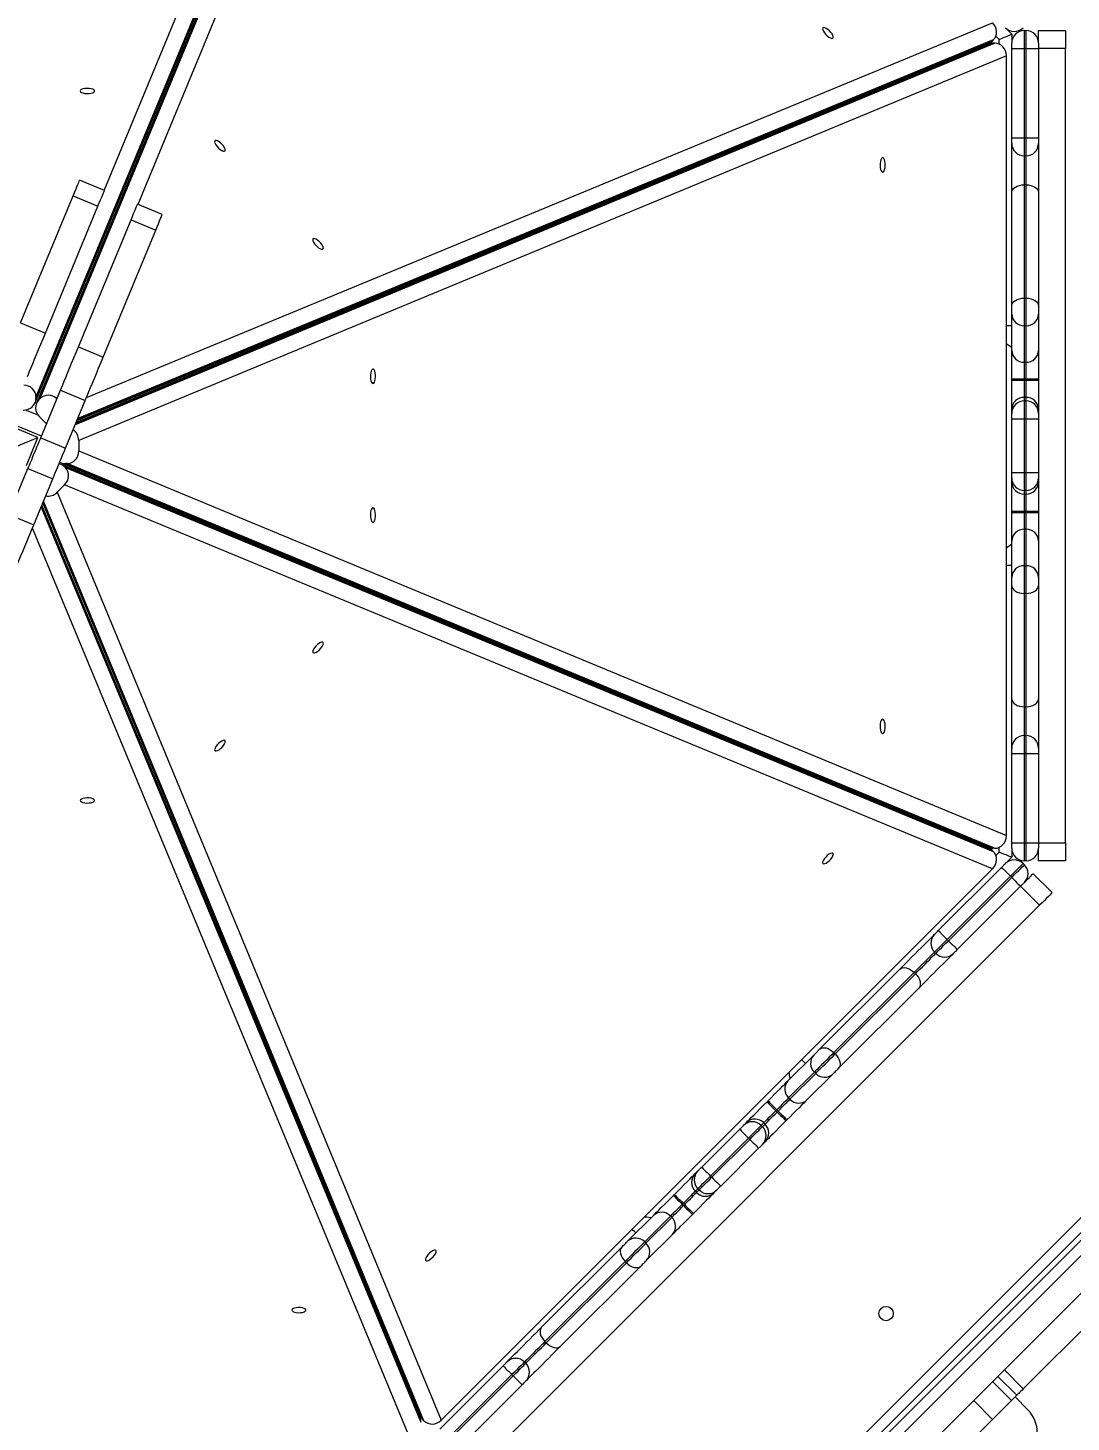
# Model space of a CAD drawing. Header units: millimetres. Extents: x -5427 to 5041, y -4732 to 3732.
# Drawn here: x -382 to 201, y 636 to 1415 of the extents above; entities that cross this region are included whole.
import ezdxf

# ---------------------------------------------------------------- set-up
doc = ezdxf.new("R2010")
doc.units = ezdxf.units.MM
doc.layers.add('DIKOM_ОБЪЕКТ', color=7, linetype='Continuous')
doc.layers.add('DIKOM_РАЗМЕР_ОБЪЕКТА', color=7, linetype='Continuous')
doc.styles.add('style1', font='arial.ttf', dxfattribs={"width": 0.8})
doc.dimstyles.new('1-50', dxfattribs={"dimtxt": 300, "dimasz": 200, "dimexe": 100, "dimexo": 0, "dimgap": 100, "dimtad": 1, "dimtxsty": 'style1', "dimcen": 200, "dimclrd": 7, "dimclre": 7, "dimclrt": 7, "dimadec": 1, "dimazin": 2, "dimtfac": 1, "dimtmove": 0, "dimatfit": 2, "dimfxl": 0, "dimlwd": 25, "dimlwe": 18, "dimarcsym": 0})

# ---------------------------------------------------------------- blocks, each defined once
blk = doc.blocks.new('*D2')
at = {"layer": 'Defpoints', "color": 0, "transparency": 16777216}
for p in [(3071.69, 1268.63), (-2679.76, 366.63), (3071.69, -4057.3)]:
    blk.add_point(p, dxfattribs=at)
at = {"layer": 'DIKOM_РАЗМЕР_ОБЪЕКТА', "color": 7, "lineweight": 18, "transparency": 16777216}
for p, q in [((3071.69, 1268.63), (3071.69, -4157.3)), ((-2679.76, 366.63), (-2679.76, -4157.3))]:
    blk.add_line(p, q, dxfattribs=at)
at = {"layer": 'DIKOM_РАЗМЕР_ОБЪЕКТА', "color": 7, "lineweight": 25, "transparency": 16777216}
blk.add_line((-2479.76, -4057.3), (2871.69, -4057.3), dxfattribs=at)
at = {"layer": 'DIKOM_РАЗМЕР_ОБЪЕКТА', "color": 7, "transparency": 16777216}
for points in [[(-2479.76, -4023.97), (-2479.76, -4090.63), (-2679.76, -4057.3)], [(2871.69, -4023.97), (2871.69, -4090.63), (3071.69, -4057.3)]]:
    blk.add_solid(points, dxfattribs=at)
at = {"layer": 'DIKOM_РАЗМЕР_ОБЪЕКТА', "color": 7, "transparency": 16777216, "insert": (195.97, -3804.13), "char_height": 300, "attachment_point": 5, "style": 'style1'}
blk.add_mtext('5700', dxfattribs=at)

msp = doc.modelspace()

# ---------------------------------------------------------------- linework, layer by layer
at = {"layer": 'DIKOM_ОБЪЕКТ', "color": 7, "linetype": 'Continuous', "lineweight": 15}
for p, q in [((-339.699, 1324.336), (-169.837, 1733.897)), ((-378.227, 1205.704), (-163.227, 1724.099)), ((-162.759, 1727.367), (-377.759, 1208.971)), ((-377.759, 1208.038), (-162.759, 1726.434)), ((-162.947, 1723.984), (-377.48, 1205.395)), ((-161.627, 1725.964), (-376.16, 1207.376)), ((-375.5, 1208.035), (-160.967, 1726.624)), ((-151.345, 1726.238), (-320.838, 1316.523)), ((-349.546, 1208.562), (156.844, 1418.049)), ((160.51, 1408.735), (158.632, 1410.612)), ((163.974, 1415.17), (167.51, 1411.634)), ((167.51, 1411.634), (167.51, 1406.634)), ((174.51, 1413.634), (174.51, 1403.634)), ((174.51, 1413.634), (175.51, 1413.634)), ((175.51, 1403.634), (175.51, 1413.634)), ((182.51, 1413.634), (197.51, 1413.634)), ((182.51, 1406.634), (182.51, 1413.634)), ((197.51, 1413.634), (197.51, 1403.634)), ((-355.756, 1193.569), (157.973, 1406.634)), ((157.04, 1406.634), (-355.562, 1194.036)), ((154.706, 1406.166), (-355.312, 1194.641)), ((-354.879, 1195.686), (154.59, 1406.447)), ((-354.629, 1196.29), (156.571, 1407.767)), ((157.231, 1408.426), (-354.435, 1196.757)), ((157.231, 1408.426), (156.571, 1407.767)), ((157.973, 1406.634), (157.04, 1406.634)), ((160.51, 1406.078), (160.51, 1408.735)), ((167.719, 1408.939), (167.51, 1408.939)), ((167.51, 1403.634), (167.51, 1406.634)), ((167.51, 1403.634), (174.51, 1403.634)), ((167.51, 1353.634), (167.51, 1403.634)), ((167.719, 1408.939), (167.719, 1408.335)), ((175.51, 1403.634), (174.51, 1403.634)), ((174.51, 1403.634), (174.51, 1353.634)), ((175.51, 1403.634), (182.51, 1403.634)), ((175.51, 1353.634), (175.51, 1403.634)), ((182.51, 1406.634), (182.51, 1403.634)), ((197.51, 1403.634), (182.51, 1403.634)), ((182.51, 1403.634), (182.51, 1353.634)), ((197.51, 959.634), (197.51, 1403.634)), ((164.504, 1399.556), (-353.891, 1184.556)), ((164.504, 963.712), (164.504, 1399.556)), ((85.301, 1377.783), (85.453, 1377.445)), ((167.51, 1350.634), (167.51, 1353.634)), ((167.51, 1353.634), (174.51, 1353.634)), ((167.51, 1323.197), (167.51, 1350.634)), ((174.51, 1353.634), (174.51, 1343.634)), ((174.51, 1353.634), (175.51, 1353.634)), ((175.51, 1353.634), (182.51, 1353.634)), ((175.51, 1343.634), (175.51, 1353.634)), ((182.51, 1353.634), (182.51, 1350.634)), ((182.51, 1350.634), (182.51, 1323.197)), ((175.51, 1343.634), (174.51, 1343.634)), ((174.51, 1343.634), (174.51, 1327.494)), ((175.51, 1327.494), (175.51, 1343.634)), ((-339.507, 1324.256), (-353.365, 1329.996)), ((174.51, 1327.494), (174.51, 1264.147)), ((175.51, 1327.494), (174.51, 1327.494)), ((175.51, 1264.147), (175.51, 1327.494)), ((-386.399, 1250.247), (-356.979, 1321.273)), ((-356.979, 1321.273), (-343.121, 1315.533)), ((167.51, 1259.849), (167.51, 1323.197)), ((182.51, 1323.197), (182.51, 1259.849)), ((-372.541, 1244.507), (-343.121, 1315.533)), ((-307.171, 1310.862), (-321.03, 1316.603)), ((-354.063, 1236.853), (-324.643, 1307.879)), ((-340.205, 1231.113), (-310.785, 1302.139)), ((-324.643, 1307.879), (-310.785, 1302.139)), ((174.51, 1264.147), (174.51, 1248.714)), ((174.51, 1264.147), (175.51, 1264.147)), ((175.51, 1248.714), (175.51, 1264.147)), ((167.51, 1255.219), (167.51, 1259.849)), ((167.51, 1234.821), (167.51, 1255.219)), ((182.51, 1259.849), (182.51, 1255.219)), ((182.51, 1255.219), (182.51, 1234.821)), ((-386.399, 1250.247), (-372.541, 1244.507)), ((167.51, 1248.634), (164.504, 1248.634)), ((175.51, 1248.714), (174.51, 1248.714)), ((174.51, 1248.714), (174.51, 1228.316)), ((175.51, 1228.316), (175.51, 1248.714)), ((-354.063, 1236.853), (-340.205, 1231.113)), ((167.51, 1219.023), (167.51, 1234.821)), ((182.51, 1234.821), (182.51, 1219.023)), ((174.51, 1228.316), (175.51, 1228.316)), ((174.51, 1228.316), (174.51, 1219.023)), ((175.51, 1219.023), (175.51, 1228.316)), ((167.51, 1219.023), (174.51, 1219.023)), ((167.51, 1218.231), (167.51, 1219.023)), ((167.51, 1218.231), (174.51, 1218.231)), ((167.51, 1201.959), (167.51, 1218.231)), ((175.51, 1219.023), (174.51, 1219.023)), ((174.51, 1219.023), (174.51, 1218.231)), ((174.51, 1218.231), (174.51, 1208.659)), ((174.51, 1218.231), (175.51, 1218.231)), ((175.51, 1219.023), (182.51, 1219.023)), ((175.51, 1218.231), (175.51, 1219.023)), ((175.51, 1208.659), (175.51, 1218.231)), ((175.51, 1218.231), (182.51, 1218.231)), ((182.51, 1219.023), (182.51, 1218.231)), ((182.51, 1218.231), (182.51, 1201.959)), ((-377.759, 1208.971), (-377.759, 1208.038)), ((-375.5, 1208.035), (-376.16, 1207.376)), ((-375.12, 1186.018), (-364.064, 1212.707)), ((-364.064, 1212.707), (-350.206, 1206.967)), ((175.51, 1208.659), (174.51, 1208.659)), ((174.51, 1208.659), (174.51, 1206.634)), ((175.51, 1206.634), (175.51, 1208.659)), ((-376.525, 1198.628), (-383.686, 1201.595)), ((-361.261, 1180.278), (-350.206, 1206.967)), ((167.51, 1199.634), (167.51, 1201.959)), ((174.51, 1206.634), (174.51, 1196.634)), ((174.51, 1206.634), (175.51, 1206.634)), ((175.51, 1196.634), (175.51, 1206.634)), ((182.51, 1201.959), (182.51, 1199.634)), ((-374.694, 1187.046), (-393.171, 1194.7)), ((-376.654, 1186.234), (-392.36, 1192.74)), ((-375.773, 1197.753), (-371.874, 1193.854)), ((167.51, 1196.634), (167.51, 1199.634)), ((167.51, 1196.634), (174.51, 1196.634)), ((167.51, 1166.634), (167.51, 1196.634)), ((175.51, 1196.634), (174.51, 1196.634)), ((174.51, 1196.634), (174.51, 1166.634)), ((175.51, 1196.634), (182.51, 1196.634)), ((175.51, 1166.634), (175.51, 1196.634)), ((182.51, 1199.634), (182.51, 1196.634)), ((182.51, 1196.634), (182.51, 1166.634)), ((-398.865, 1177.034), (-376.654, 1186.234)), ((-383.159, 1170.528), (-376.654, 1186.234)), ((-375.12, 1186.018), (-361.261, 1180.278)), ((-353.891, 1184.556), (-353.891, 1178.712)), ((-353.891, 1178.712), (164.504, 963.712)), ((154.59, 956.821), (-363.999, 1171.354)), ((-363.689, 1172.101), (154.706, 957.101)), ((-361.358, 1169.375), (-362.018, 1170.034)), ((156.571, 955.501), (-362.018, 1170.034)), ((-361.358, 1169.375), (157.231, 954.841)), ((-360.422, 1171.634), (-361.355, 1171.634)), ((-361.355, 1171.634), (157.04, 956.634)), ((157.973, 956.634), (-360.422, 1171.634)), ((-392.889, 1143.118), (-382.235, 1168.841)), ((-382.235, 1168.841), (-368.376, 1163.101)), ((-379.031, 1137.378), (-368.376, 1163.101)), ((-354.5, 1167.857), (-354.634, 1167.48)), ((-354.328, 1168.219), (-354.5, 1167.857)), ((-347.279, 1164.437), (-346.975, 1165.17)), ((167.51, 1163.634), (167.51, 1166.634)), ((167.51, 1166.634), (174.51, 1166.634)), ((167.51, 1161.309), (167.51, 1163.634)), ((167.51, 1145.037), (167.51, 1161.309)), ((174.51, 1166.634), (174.51, 1156.634)), ((174.51, 1166.634), (175.51, 1166.634)), ((175.51, 1156.634), (175.51, 1166.634)), ((175.51, 1166.634), (182.51, 1166.634)), ((182.51, 1166.634), (182.51, 1163.634)), ((182.51, 1163.634), (182.51, 1161.309)), ((182.51, 1161.309), (182.51, 1145.037)), ((-361.745, 1159.752), (-365.878, 1155.619)), ((-365.878, 1155.619), (-151.345, 637.03)), ((156.844, 945.219), (-361.745, 1159.752)), ((-332.479, 1158.315), (-332.181, 1159.034)), ((175.51, 1156.634), (174.51, 1156.634)), ((174.51, 1156.634), (174.51, 1154.609)), ((174.51, 1154.609), (175.51, 1154.609)), ((174.51, 1154.609), (174.51, 1145.037)), ((175.51, 1154.609), (175.51, 1156.634)), ((175.51, 1145.037), (175.51, 1154.609)), ((-374.889, 1147.377), (-162.759, 635.901)), ((-162.759, 636.834), (-374.696, 1147.843)), ((-163.227, 639.168), (-374.446, 1148.447)), ((-374.013, 1149.493), (-162.947, 639.284)), ((-373.763, 1150.097), (-161.627, 637.303)), ((-160.967, 636.644), (-373.569, 1150.564)), ((-392.889, 1143.118), (-379.031, 1137.378)), ((167.51, 1145.037), (174.51, 1145.037)), ((167.51, 1144.245), (167.51, 1145.037)), ((167.51, 1144.245), (174.51, 1144.245)), ((167.51, 1128.447), (167.51, 1144.245)), ((175.51, 1145.037), (174.51, 1145.037)), ((174.51, 1145.037), (174.51, 1144.245)), ((174.51, 1144.245), (174.51, 1134.952)), ((174.51, 1144.245), (175.51, 1144.245)), ((175.51, 1145.037), (182.51, 1145.037)), ((175.51, 1144.245), (175.51, 1145.037)), ((175.51, 1134.952), (175.51, 1144.245)), ((175.51, 1144.245), (182.51, 1144.245)), ((182.51, 1145.037), (182.51, 1144.245)), ((182.51, 1144.245), (182.51, 1128.447)), ((-169.837, 629.37), (-379.779, 1135.571)), ((174.51, 1134.952), (174.51, 1114.553)), ((175.51, 1134.952), (174.51, 1134.952)), ((175.51, 1114.553), (175.51, 1134.952)), ((167.51, 1108.048), (167.51, 1128.447)), ((182.51, 1128.447), (182.51, 1108.048)), ((167.51, 1114.634), (164.504, 1114.634)), ((174.51, 1114.553), (174.51, 1099.121)), ((174.51, 1114.553), (175.51, 1114.553)), ((175.51, 1099.121), (175.51, 1114.553)), ((167.51, 1103.419), (167.51, 1108.048)), ((182.51, 1108.048), (182.51, 1103.419)), ((167.51, 1040.071), (167.51, 1103.419)), ((175.51, 1099.121), (174.51, 1099.121)), ((174.51, 1099.121), (174.51, 1035.773)), ((175.51, 1035.773), (175.51, 1099.121)), ((182.51, 1103.419), (182.51, 1040.071)), ((167.51, 1012.634), (167.51, 1040.071)), ((182.51, 1040.071), (182.51, 1012.634)), ((174.51, 1035.773), (175.51, 1035.773)), ((174.51, 1035.773), (174.51, 1019.634)), ((175.51, 1019.634), (175.51, 1035.773)), ((174.51, 1019.634), (174.51, 1009.634)), ((174.51, 1019.634), (175.51, 1019.634)), ((175.51, 1009.634), (175.51, 1019.634)), ((167.51, 1009.634), (167.51, 1012.634)), ((167.51, 1009.634), (174.51, 1009.634)), ((167.51, 959.634), (167.51, 1009.634)), ((174.51, 1009.634), (174.51, 959.634)), ((175.51, 1009.634), (174.51, 1009.634)), ((175.51, 959.634), (175.51, 1009.634)), ((175.51, 1009.634), (182.51, 1009.634)), ((182.51, 1012.634), (182.51, 1009.634)), ((182.51, 1009.634), (182.51, 959.634)), ((85.443, 985.828), (85.311, 985.481)), ((167.51, 956.634), (167.51, 959.634)), ((167.51, 959.634), (174.51, 959.634)), ((174.51, 959.634), (175.51, 959.634)), ((174.51, 959.634), (174.51, 949.634)), ((175.51, 949.634), (175.51, 959.634)), ((175.51, 959.634), (182.51, 959.634)), ((182.51, 959.634), (197.51, 959.634)), ((182.51, 959.634), (182.51, 956.634)), ((197.51, 959.634), (197.51, 949.634)), ((157.231, 954.841), (156.571, 955.501)), ((157.973, 956.634), (157.04, 956.634)), ((158.632, 952.655), (160.51, 954.533)), ((160.51, 954.533), (160.51, 957.189)), ((167.51, 951.634), (163.974, 948.098)), ((167.51, 956.634), (167.51, 951.634)), ((182.51, 949.634), (182.51, 956.634)), ((-151.345, 637.03), (156.844, 945.219)), ((126.497, 910.621), (161.853, 945.977)), ((165.752, 949.58), (165.325, 949.153)), ((165.752, 949.58), (165.604, 949.728)), ((173.874, 948.098), (174.581, 947.391)), ((175.51, 949.634), (174.51, 949.634)), ((197.51, 949.634), (182.51, 949.634)), ((166.803, 941.027), (131.447, 905.672)), ((132.154, 904.965), (167.51, 940.32)), ((172.459, 935.37), (137.104, 900.015)), ((167.51, 940.32), (166.803, 941.027)), ((183.066, 924.764), (172.459, 935.37)), ((179.53, 942.441), (190.137, 931.835)), ((-130.889, 610.808), (183.066, 924.764)), ((131.447, 905.672), (132.154, 904.965)), ((125.083, 897.894), (124.376, 898.601)), ((60.181, 844.306), (104.975, 889.099)), ((112.964, 887.189), (68.17, 842.395)), ((68.877, 841.687), (113.671, 886.482)), ((113.671, 886.482), (112.964, 887.189)), ((115.582, 878.493), (70.788, 833.699)), ((-70.976, 451.9), (341.975, 864.85)), ((-60.369, 441.293), (352.581, 854.244)), ((68.17, 842.395), (68.877, 841.687)), ((42.484, 826.608), (56.908, 841.032)), ((57.258, 831.483), (42.834, 817.058)), ((43.541, 816.351), (57.965, 830.776)), ((67.514, 830.426), (53.09, 816.001)), ((57.965, 830.776), (57.258, 831.483)), ((30.753, 814.877), (31.313, 815.437)), ((36.263, 810.488), (35.703, 809.927)), ((36.97, 809.78), (36.263, 810.488)), ((42.834, 817.058), (43.541, 816.351)), ((17.603, 801.727), (19.247, 803.372)), ((28.935, 803.16), (27.503, 801.727)), ((29.642, 802.452), (28.935, 803.16)), ((35.703, 809.927), (36.41, 809.22)), ((36.41, 809.22), (36.97, 809.78)), ((41.92, 804.831), (41.36, 804.271)), ((-5.732, 778.393), (15.482, 799.606)), ((27.503, 801.727), (28.21, 801.02)), ((28.21, 801.02), (29.642, 802.452)), ((20.431, 794.656), (-0.782, 773.443)), ((-0.075, 772.736), (21.139, 793.949)), ((26.088, 788.999), (4.875, 767.786)), ((21.139, 793.949), (20.431, 794.656)), ((29.854, 792.765), (28.21, 791.121)), ((-9.497, 774.627), (-7.853, 776.271)), ((-0.782, 773.443), (-0.075, 772.736)), ((-7.853, 766.372), (-9.285, 764.94)), ((-9.285, 764.94), (-8.578, 764.232)), ((-8.578, 764.232), (-7.146, 765.665)), ((-7.146, 765.665), (-7.853, 766.372)), ((2.754, 765.665), (1.109, 764.02)), ((226.009, 770.098), (23.777, 567.865)), ((228.838, 764.441), (29.434, 565.037)), ((-21.563, 762.561), (-21.003, 763.121)), ((-16.053, 758.172), (-16.613, 757.612)), ((-16.613, 757.612), (-15.906, 756.904)), ((-15.346, 757.465), (-16.053, 758.172)), ((-15.906, 756.904), (-15.346, 757.465)), ((31.555, 562.916), (230.959, 762.319)), ((-47.158, 736.966), (-32.734, 751.391)), ((-23.184, 751.041), (-37.608, 736.616)), ((-36.901, 735.909), (-22.477, 750.334)), ((-22.477, 750.334), (-23.184, 751.041)), ((-10.396, 752.515), (-10.956, 751.955)), ((-22.127, 740.784), (-36.551, 726.36)), ((-95.225, 688.899), (-50.431, 733.693)), ((-37.608, 736.616), (-36.901, 735.909)), ((-48.52, 725.704), (-93.314, 680.91)), ((-92.607, 680.203), (-47.813, 724.997)), ((-47.813, 724.997), (-48.52, 725.704)), ((-39.825, 723.086), (-84.618, 678.293)), ((-191.611, 708.573), (-191.949, 708.421)), ((173.979, 654.569), (214.426, 695.017)), ((-93.314, 680.91), (-92.607, 680.203)), ((-152.103, 632.022), (-116.747, 667.377)), ((-111.798, 662.427), (-147.153, 627.072)), ((-111.09, 661.72), (-111.798, 662.427)), ((-104.726, 669.498), (-104.019, 668.791)), ((173.979, 654.569), (163.443, 665.106)), ((-146.446, 626.365), (-111.09, 661.72)), ((-106.141, 656.771), (-141.496, 621.415)), ((167.385, 647.975), (156.849, 658.511)), ((170.288, 650.879), (159.753, 661.414)), ((156.858, 637.448), (146.322, 647.984)), ((167.385, 647.975), (170.288, 650.879)), ((169.37, 649.96), (176.512, 642.819)), ((-162.759, 635.901), (-162.759, 636.834)), ((-160.967, 636.644), (-161.627, 637.303)), ((156.858, 637.448), (142.753, 623.343))]:
    msp.add_line(p, q, dxfattribs=at)
at = {"layer": 'DIKOM_ОБЪЕКТ', "color": 7, "linetype": 'Continuous', "lineweight": 15, "flags": 128}
for points in [[(61.975, 1415.144), (61.8, 1414.718), (61.893, 1414.079), (62.244, 1413.283), (62.822, 1412.401), (63.577, 1411.511), (64.44, 1410.693), (65.336, 1410.019), (66.184, 1409.55), (66.91, 1409.325), (67.448, 1409.367), (67.752, 1409.67), (67.793, 1410.209), (67.569, 1410.935), (67.099, 1411.783), (66.425, 1412.679), (65.607, 1413.542), (64.718, 1414.296), (63.836, 1414.875), (63.04, 1415.226), (62.401, 1415.318), (61.975, 1415.144)], [(160.51, 1408.735), (161.725, 1409.238), (162.904, 1409.726), (164.01, 1410.184), (165.009, 1410.598), (165.872, 1410.956), (166.572, 1411.246), (167.087, 1411.459), (167.403, 1411.59), (167.51, 1411.634)], [(-353.001, 1379.92), (-352.823, 1379.496), (-352.306, 1379.109), (-351.495, 1378.794), (-350.462, 1378.58), (-349.3, 1378.485), (-348.111, 1378.516), (-347.001, 1378.673), (-346.068, 1378.941), (-345.397, 1379.296), (-345.045, 1379.706), (-345.045, 1380.135), (-345.397, 1380.545), (-346.068, 1380.9), (-347.001, 1381.168), (-348.111, 1381.324), (-349.3, 1381.357), (-350.462, 1381.261), (-351.495, 1381.046), (-352.306, 1380.731), (-352.823, 1380.345), (-353.001, 1379.92)], [(72.507, 1372.075), (72.447, 1372.24), (72.37, 1372.433)], [(-310.082, 1370.01), (-309.996, 1369.978), (-309.485, 1369.758)], [(69.946, 1371.013), (69.863, 1371.259), (69.816, 1371.377)], [(-314.829, 1356.839), (-315.042, 1356.924), (-315.452, 1357.065)], [(-272.128, 1346.422), (-271.953, 1346.848), (-272.046, 1347.487), (-272.397, 1348.283), (-272.975, 1349.165), (-273.73, 1350.054), (-274.593, 1350.872), (-275.489, 1351.546), (-276.337, 1352.016), (-277.063, 1352.24), (-277.601, 1352.199), (-277.905, 1351.895), (-277.946, 1351.357), (-277.722, 1350.631), (-277.252, 1349.783), (-276.578, 1348.887), (-275.76, 1348.024), (-274.871, 1347.269), (-273.989, 1346.691), (-273.193, 1346.34), (-272.554, 1346.247), (-272.128, 1346.422)], [(95.367, 1334.528), (95.792, 1334.705), (96.178, 1335.223), (96.493, 1336.034), (96.708, 1337.066), (96.803, 1338.229), (96.771, 1339.418), (96.614, 1340.528), (96.347, 1341.46), (95.992, 1342.131), (95.582, 1342.483), (95.153, 1342.483), (94.742, 1342.131), (94.388, 1341.46), (94.12, 1340.528), (93.963, 1339.418), (93.931, 1338.229), (94.027, 1337.066), (94.241, 1336.034), (94.556, 1335.223), (94.943, 1334.705), (95.367, 1334.528)], [(-356.979, 1321.273), (-356.228, 1323.086), (-355.515, 1324.806), (-354.869, 1326.368), (-354.314, 1327.708), (-353.872, 1328.773), (-353.562, 1329.523), (-353.394, 1329.927), (-353.365, 1329.996)], [(167.51, 1323.197), (167.644, 1324.035), (168.042, 1324.841), (168.689, 1325.585), (169.56, 1326.236), (170.621, 1326.77), (171.831, 1327.167), (173.144, 1327.412), (174.51, 1327.494)], [(175.51, 1327.494), (176.875, 1327.412), (178.188, 1327.167), (179.399, 1326.77), (180.459, 1326.236), (181.33, 1325.585), (181.977, 1324.841), (182.375, 1324.035), (182.51, 1323.197)], [(-343.121, 1315.533), (-342.37, 1317.345), (-341.657, 1319.066), (-341.01, 1320.627), (-340.455, 1321.967), (-340.014, 1323.033), (-339.703, 1323.783), (-339.536, 1324.187), (-339.507, 1324.256)], [(-324.643, 1307.879), (-323.892, 1309.692), (-323.179, 1311.413), (-322.533, 1312.974), (-321.978, 1314.314), (-321.536, 1315.379), (-321.226, 1316.129), (-321.058, 1316.533), (-321.03, 1316.603)], [(-310.785, 1302.139), (-310.034, 1303.952), (-309.321, 1305.672), (-308.675, 1307.234), (-308.12, 1308.574), (-307.678, 1309.639), (-307.368, 1310.389), (-307.2, 1310.793), (-307.171, 1310.862)], [(-222.971, 1297.265), (-223.146, 1296.84), (-223.054, 1296.201), (-222.703, 1295.404), (-222.124, 1294.523), (-221.37, 1293.633), (-220.506, 1292.815), (-219.611, 1292.141), (-218.762, 1291.671), (-218.037, 1291.447), (-217.498, 1291.488), (-217.194, 1291.792), (-217.153, 1292.331), (-217.377, 1293.056), (-217.847, 1293.905), (-218.521, 1294.8), (-219.339, 1295.664), (-220.229, 1296.418), (-221.11, 1296.996), (-221.906, 1297.347), (-222.546, 1297.44), (-222.971, 1297.265)], [(167.51, 1259.849), (167.644, 1260.687), (168.042, 1261.493), (168.689, 1262.236), (169.56, 1262.888), (170.621, 1263.422), (171.831, 1263.819), (173.144, 1264.064), (174.51, 1264.147)], [(175.51, 1264.147), (176.875, 1264.064), (178.188, 1263.819), (179.399, 1263.422), (180.459, 1262.888), (181.33, 1262.236), (181.977, 1261.493), (182.375, 1260.687), (182.51, 1259.849)], [(-199.631, 1259.91), (-199.593, 1259.826), (-199.387, 1259.309)], [(-212.301, 1253.953), (-212.391, 1254.164), (-212.582, 1254.553)], [(-382.542, 1220.361), (-381.988, 1221.698), (-381.306, 1223.346), (-380.503, 1225.283), (-379.591, 1227.486), (-378.58, 1229.926), (-377.484, 1232.571), (-376.317, 1235.389), (-375.094, 1238.343), (-373.829, 1241.395), (-372.541, 1244.507)], [(-364.064, 1212.707), (-363.511, 1214.044), (-362.828, 1215.692), (-362.025, 1217.63), (-361.113, 1219.833), (-360.103, 1222.272), (-359.007, 1224.918), (-357.84, 1227.735), (-356.616, 1230.689), (-355.352, 1233.742), (-354.063, 1236.853)], [(167.51, 1236.51), (165.511, 1237.909), (164.504, 1238.842)], [(-350.206, 1206.967), (-349.652, 1208.304), (-348.97, 1209.952), (-348.167, 1211.89), (-347.255, 1214.093), (-346.244, 1216.532), (-345.149, 1219.178), (-343.981, 1221.995), (-342.758, 1224.949), (-341.494, 1228.001), (-340.205, 1231.113)], [(-189.473, 1216.393), (-189.048, 1216.571), (-188.662, 1217.088), (-188.347, 1217.899), (-188.132, 1218.931), (-188.037, 1220.094), (-188.069, 1221.283), (-188.226, 1222.393), (-188.493, 1223.325), (-188.848, 1223.996), (-189.258, 1224.348), (-189.688, 1224.348), (-190.098, 1223.996), (-190.452, 1223.325), (-190.72, 1222.393), (-190.877, 1221.283), (-190.909, 1220.094), (-190.813, 1218.931), (-190.599, 1217.899), (-190.284, 1217.088), (-189.897, 1216.571), (-189.473, 1216.393)], [(-382.235, 1168.841), (-381.891, 1169.67), (-381.42, 1170.808), (-380.84, 1172.207), (-380.175, 1173.813), (-379.45, 1175.563), (-378.695, 1177.387), (-377.938, 1179.214), (-377.21, 1180.971), (-376.539, 1182.59), (-375.953, 1184.006), (-375.473, 1185.164), (-375.12, 1186.018)], [(-368.376, 1163.101), (-368.033, 1163.93), (-367.562, 1165.067), (-366.982, 1166.467), (-366.317, 1168.073), (-365.592, 1169.822), (-364.837, 1171.646), (-364.08, 1173.474), (-363.352, 1175.231), (-362.681, 1176.85), (-362.095, 1178.266), (-361.615, 1179.424), (-361.261, 1180.278)], [(-189.473, 1146.875), (-189.897, 1146.697), (-190.284, 1146.18), (-190.599, 1145.369), (-190.813, 1144.337), (-190.909, 1143.174), (-190.877, 1141.985), (-190.72, 1140.875), (-190.452, 1139.943), (-190.098, 1139.271), (-189.688, 1138.92), (-189.258, 1138.92), (-188.848, 1139.271), (-188.493, 1139.943), (-188.226, 1140.875), (-188.069, 1141.985), (-188.037, 1143.174), (-188.132, 1144.337), (-188.347, 1145.369), (-188.662, 1146.18), (-189.048, 1146.697), (-189.473, 1146.875)], [(-388.927, 1113.488), (-387.64, 1116.594), (-386.38, 1119.635), (-385.163, 1122.574), (-384.005, 1125.371), (-382.919, 1127.992), (-381.92, 1130.402), (-381.022, 1132.572), (-380.234, 1134.474), (-379.568, 1136.082), (-379.031, 1137.378)], [(164.504, 1124.426), (165.511, 1125.358), (167.51, 1126.758)], [(-212.554, 1108.704), (-212.469, 1108.916), (-212.329, 1109.326)], [(-199.383, 1103.957), (-199.415, 1103.87), (-199.635, 1103.359)], [(167.51, 1103.419), (167.644, 1102.58), (168.042, 1101.774), (168.689, 1101.031), (169.56, 1100.38), (170.621, 1099.846), (171.831, 1099.448), (173.144, 1099.204), (174.51, 1099.121)], [(175.51, 1099.121), (176.875, 1099.204), (178.188, 1099.448), (179.399, 1099.846), (180.459, 1100.38), (181.33, 1101.031), (181.977, 1101.774), (182.375, 1102.58), (182.51, 1103.419)], [(-222.971, 1066.002), (-222.546, 1065.828), (-221.906, 1065.92), (-221.11, 1066.271), (-220.229, 1066.85), (-219.339, 1067.604), (-218.521, 1068.467), (-217.847, 1069.363), (-217.377, 1070.212), (-217.153, 1070.937), (-217.194, 1071.476), (-217.498, 1071.78), (-218.037, 1071.821), (-218.762, 1071.597), (-219.611, 1071.127), (-220.506, 1070.453), (-221.37, 1069.635), (-222.124, 1068.745), (-222.703, 1067.863), (-223.054, 1067.067), (-223.146, 1066.428), (-222.971, 1066.002)], [(167.51, 1040.071), (167.644, 1039.233), (168.042, 1038.426), (168.689, 1037.683), (169.56, 1037.032), (170.621, 1036.497), (171.831, 1036.1), (173.144, 1035.856), (174.51, 1035.773)], [(175.51, 1035.773), (176.875, 1035.856), (178.188, 1036.1), (179.399, 1036.497), (180.459, 1037.032), (181.33, 1037.683), (181.977, 1038.426), (182.375, 1039.233), (182.51, 1040.071)], [(95.367, 1028.74), (94.943, 1028.562), (94.556, 1028.045), (94.241, 1027.234), (94.027, 1026.202), (93.931, 1025.039), (93.963, 1023.85), (94.12, 1022.74), (94.388, 1021.808), (94.742, 1021.136), (95.153, 1020.785), (95.582, 1020.785), (95.992, 1021.136), (96.347, 1021.808), (96.614, 1022.74), (96.771, 1023.85), (96.803, 1025.039), (96.708, 1026.202), (96.493, 1027.234), (96.178, 1028.045), (95.792, 1028.562), (95.367, 1028.74)], [(-272.128, 1016.846), (-272.554, 1017.021), (-273.193, 1016.928), (-273.989, 1016.577), (-274.871, 1015.999), (-275.76, 1015.244), (-276.578, 1014.381), (-277.252, 1013.485), (-277.722, 1012.636), (-277.946, 1011.911), (-277.905, 1011.372), (-277.601, 1011.069), (-277.063, 1011.027), (-276.337, 1011.252), (-275.489, 1011.721), (-274.593, 1012.395), (-273.73, 1013.213), (-272.975, 1014.103), (-272.397, 1014.985), (-272.046, 1015.781), (-271.953, 1016.42), (-272.128, 1016.846)], [(-315.44, 1006.176), (-315.23, 1006.265), (-314.841, 1006.456)], [(-309.483, 993.506), (-309.567, 993.467), (-310.084, 993.261)], [(69.798, 991.898), (69.914, 992.131), (69.964, 992.247)], [(72.36, 990.838), (72.434, 990.997), (72.517, 991.189)], [(-353.001, 983.347), (-352.823, 982.923), (-352.306, 982.536), (-351.495, 982.221), (-350.462, 982.007), (-349.3, 981.911), (-348.111, 981.943), (-347.001, 982.1), (-346.068, 982.368), (-345.397, 982.723), (-345.045, 983.133), (-345.045, 983.562), (-345.397, 983.972), (-346.068, 984.327), (-347.001, 984.594), (-348.111, 984.751), (-349.3, 984.783), (-350.462, 984.688), (-351.495, 984.473), (-352.306, 984.158), (-352.823, 983.772), (-353.001, 983.347)], [(61.975, 948.124), (62.401, 947.95), (63.04, 948.042), (63.836, 948.393), (64.718, 948.971), (65.607, 949.726), (66.425, 950.589), (67.099, 951.485), (67.569, 952.333), (67.793, 953.059), (67.752, 953.597), (67.448, 953.901), (66.91, 953.943), (66.184, 953.718), (65.336, 953.248), (64.44, 952.575), (63.577, 951.756), (62.822, 950.867), (62.244, 949.985), (61.893, 949.189), (61.8, 948.55), (61.975, 948.124)], [(167.51, 951.634), (167.375, 951.69), (166.977, 951.855), (166.33, 952.122), (165.459, 952.483), (164.399, 952.923), (163.188, 953.424), (161.875, 953.968), (160.51, 954.533)], [(161.853, 945.977), (162.267, 946.391), (162.665, 946.789), (163.031, 947.156), (163.353, 947.477), (163.617, 947.741), (163.813, 947.937), (163.933, 948.057), (163.974, 948.098)], [(161.853, 945.977), (161.948, 945.882), (162.23, 945.6), (162.687, 945.143), (163.303, 944.527), (164.053, 943.777), (164.908, 942.921), (165.837, 941.993), (166.803, 941.027)], [(173.874, 948.098), (173.738, 947.963), (173.335, 947.56), (172.682, 946.907), (171.803, 946.027), (170.731, 944.956), (169.509, 943.733), (168.182, 942.407), (166.803, 941.027)], [(167.51, 940.32), (168.889, 941.7), (170.216, 943.026), (171.438, 944.248), (172.51, 945.32), (173.389, 946.2), (174.042, 946.853), (174.445, 947.255), (174.581, 947.391)], [(167.51, 940.32), (168.475, 939.355), (169.404, 938.426), (170.26, 937.57), (171.01, 936.82), (171.625, 936.205), (172.083, 935.747), (172.364, 935.466), (172.459, 935.37)], [(174.581, 937.492), (174.54, 937.451), (174.419, 937.33), (174.223, 937.134), (173.959, 936.87), (173.638, 936.549), (173.271, 936.182), (172.873, 935.784), (172.459, 935.37)], [(174.581, 937.492), (175.165, 938.076), (176.388, 939.299), (177.459, 940.37), (178.339, 941.25), (178.992, 941.903), (179.395, 942.306), (179.53, 942.441)], [(190.137, 931.835), (190.001, 931.699), (189.599, 931.297), (188.945, 930.643), (188.066, 929.764), (186.994, 928.692), (185.772, 927.47), (184.446, 926.143), (183.066, 924.764)], [(104.975, 889.099), (106.463, 890.588), (108.082, 892.206), (109.795, 893.919), (111.564, 895.688), (113.351, 897.475), (115.116, 899.24), (116.819, 900.944), (118.425, 902.549), (119.896, 904.02), (121.2, 905.324), (122.309, 906.433), (123.198, 907.323), (123.848, 907.972), (124.243, 908.367), (124.376, 908.5)], [(124.376, 908.5), (124.417, 908.541), (124.538, 908.662), (124.734, 908.858), (124.997, 909.122), (125.319, 909.443), (125.686, 909.81), (126.084, 910.208), (126.497, 910.621)], [(131.447, 905.672), (130.068, 904.292), (128.741, 902.966), (127.519, 901.743), (126.447, 900.672), (125.568, 899.792), (124.914, 899.139), (124.512, 898.737), (124.376, 898.601)], [(125.083, 897.894), (125.219, 898.03), (125.621, 898.432), (126.275, 899.085), (127.154, 899.965), (128.226, 901.037), (129.448, 902.259), (130.775, 903.585), (132.154, 904.965)], [(126.497, 910.621), (126.593, 910.527), (126.874, 910.245), (127.332, 909.787), (127.947, 909.172), (128.697, 908.422), (129.553, 907.566), (130.482, 906.637), (131.447, 905.672)], [(132.154, 904.965), (133.12, 903.999), (134.049, 903.071), (134.904, 902.215), (135.654, 901.465), (136.27, 900.849), (136.727, 900.392), (137.009, 900.11), (137.104, 900.015)], [(124.376, 898.601), (124.231, 898.456), (123.802, 898.027), (123.106, 897.331), (122.172, 896.397), (121.039, 895.264), (119.752, 893.977), (118.365, 892.59), (116.935, 891.16), (115.52, 889.745), (114.178, 888.402), (112.964, 887.189)], [(113.671, 886.482), (114.885, 887.695), (116.227, 889.037), (117.642, 890.453), (119.073, 891.883), (120.46, 893.27), (121.746, 894.557), (122.88, 895.69), (123.813, 896.624), (124.509, 897.32), (124.938, 897.749), (125.083, 897.894)], [(134.983, 897.894), (134.85, 897.761), (134.454, 897.365), (133.805, 896.716), (132.916, 895.827), (131.807, 894.718), (130.502, 893.413), (129.031, 891.942), (127.426, 890.337), (125.722, 888.633), (123.957, 886.868), (122.17, 885.082), (120.401, 883.312), (118.688, 881.599), (117.07, 879.981), (115.582, 878.493)], [(137.104, 900.015), (136.69, 899.601), (136.292, 899.203), (135.926, 898.836), (135.604, 898.515), (135.34, 898.251), (135.144, 898.055), (135.023, 897.935), (134.983, 897.894)], [(104.975, 889.099), (105.663, 889.597), (106.515, 889.886), (107.498, 889.953), (108.574, 889.798), (109.702, 889.427), (110.838, 888.851), (111.94, 888.096), (112.964, 887.189)], [(113.671, 886.482), (114.578, 885.457), (115.334, 884.356), (115.909, 883.22), (116.281, 882.091), (116.436, 881.016), (116.368, 880.032), (116.08, 879.181), (115.582, 878.493)], [(56.908, 841.032), (57.14, 841.265), (57.466, 841.59), (57.867, 841.991), (58.322, 842.446), (58.807, 842.931), (59.296, 843.42), (59.762, 843.886), (60.181, 844.306)], [(68.17, 842.395), (66.937, 841.162), (65.573, 839.797), (64.134, 838.359), (62.683, 836.908), (61.281, 835.505), (59.986, 834.21), (58.853, 833.078), (57.931, 832.156), (57.258, 831.483)], [(57.965, 830.776), (58.638, 831.448), (59.56, 832.371), (60.693, 833.503), (61.988, 834.798), (63.39, 836.201), (64.841, 837.652), (66.28, 839.09), (67.644, 840.454), (68.877, 841.687)], [(60.181, 844.306), (60.869, 844.804), (61.721, 845.092), (62.704, 845.16), (63.78, 845.005), (64.908, 844.632), (66.045, 844.058), (67.146, 843.302), (68.17, 842.395)], [(68.877, 841.687), (69.784, 840.664), (70.54, 839.562), (71.115, 838.425), (71.487, 837.298), (71.642, 836.221), (71.574, 835.239), (71.286, 834.387), (70.788, 833.699)], [(52.251, 836.376), (52.156, 836.47), (51.874, 836.752), (51.417, 837.21), (50.801, 837.825), (50.126, 838.501)], [(31.313, 815.437), (33.098, 817.222), (34.844, 818.968), (36.511, 820.635), (38.063, 822.187), (39.465, 823.59), (40.687, 824.811), (41.7, 825.825), (42.484, 826.608)], [(43.678, 827.802), (43.254, 830.206), (43.202, 831.577)], [(70.788, 833.699), (70.369, 833.28), (69.902, 832.814), (69.414, 832.325), (68.929, 831.84), (68.474, 831.384), (68.073, 830.983), (67.747, 830.658), (67.514, 830.426)], [(19.247, 803.372), (19.947, 804.071), (20.921, 805.045), (22.146, 806.27), (23.589, 807.713), (25.214, 809.338), (26.98, 811.105), (28.842, 812.967), (30.753, 814.877)], [(30.753, 814.877), (30.848, 814.782), (31.13, 814.5), (31.587, 814.043), (32.203, 813.427), (32.953, 812.677), (33.808, 811.822), (34.737, 810.893), (35.703, 809.927)], [(31.313, 815.437), (31.408, 815.342), (31.69, 815.06), (32.147, 814.603), (32.763, 813.988), (33.513, 813.237), (34.369, 812.382), (35.297, 811.453), (36.263, 810.488)], [(42.834, 817.058), (42.373, 816.598), (41.777, 816.002), (41.058, 815.283), (40.233, 814.458), (39.32, 813.545), (38.34, 812.565), (37.313, 811.538), (36.263, 810.488)], [(36.97, 809.78), (38.02, 810.83), (39.047, 811.858), (40.028, 812.838), (40.94, 813.751), (41.765, 814.576), (42.484, 815.295), (43.08, 815.891), (43.541, 816.351)], [(53.09, 816.001), (52.307, 815.218), (51.293, 814.204), (50.072, 812.983), (48.67, 811.58), (47.118, 810.029), (45.45, 808.361), (43.705, 806.616), (41.92, 804.831)], [(35.703, 809.927), (34.579, 808.803), (33.483, 807.708), (32.445, 806.67), (31.489, 805.713), (30.64, 804.864), (29.919, 804.144), (29.346, 803.571), (28.935, 803.16)], [(29.642, 802.452), (30.053, 802.864), (30.627, 803.437), (31.347, 804.157), (32.196, 805.006), (33.152, 805.962), (34.191, 807.001), (35.286, 808.096), (36.41, 809.22)], [(41.36, 804.271), (39.449, 802.36), (37.587, 800.498), (35.821, 798.732), (34.195, 797.107), (32.752, 795.663), (31.528, 794.439), (30.554, 793.464), (29.854, 792.765)], [(36.41, 809.22), (37.375, 808.255), (38.304, 807.326), (39.16, 806.47), (39.91, 805.72), (40.525, 805.105), (40.983, 804.647), (41.264, 804.365), (41.36, 804.271)], [(36.97, 809.78), (37.936, 808.815), (38.864, 807.886), (39.72, 807.03), (40.47, 806.28), (41.085, 805.665), (41.543, 805.208), (41.825, 804.926), (41.92, 804.831)], [(15.482, 799.606), (15.896, 800.02), (16.293, 800.418), (16.66, 800.784), (16.982, 801.106), (17.246, 801.37), (17.442, 801.566), (17.562, 801.687), (17.603, 801.727)], [(15.482, 799.606), (15.577, 799.511), (15.858, 799.229), (16.316, 798.772), (16.931, 798.156), (17.682, 797.406), (18.537, 796.551), (19.466, 795.622), (20.431, 794.656)], [(27.503, 801.727), (27.367, 801.591), (26.964, 801.189), (26.311, 800.535), (25.431, 799.656), (24.36, 798.585), (23.137, 797.362), (21.811, 796.036), (20.431, 794.656)], [(21.139, 793.949), (22.518, 795.328), (23.845, 796.655), (25.067, 797.878), (26.139, 798.949), (27.018, 799.828), (27.671, 800.482), (28.074, 800.884), (28.21, 801.02)], [(21.139, 793.949), (22.104, 792.983), (23.033, 792.055), (23.888, 791.199), (24.639, 790.449), (25.254, 789.833), (25.712, 789.376), (25.993, 789.094), (26.088, 788.999)], [(28.21, 791.121), (28.169, 791.08), (28.048, 790.959), (27.852, 790.763), (27.588, 790.499), (27.267, 790.178), (26.9, 789.811), (26.502, 789.413), (26.088, 788.999)], [(-21.003, 763.121), (-19.092, 765.032), (-17.23, 766.894), (-15.464, 768.66), (-13.839, 770.285), (-12.396, 771.729), (-11.171, 772.953), (-10.197, 773.927), (-9.497, 774.627)], [(-7.853, 776.271), (-7.812, 776.312), (-7.691, 776.433), (-7.495, 776.629), (-7.232, 776.892), (-6.91, 777.214), (-6.543, 777.581), (-6.145, 777.979), (-5.732, 778.393)], [(-0.782, 773.443), (-2.161, 772.064), (-3.488, 770.737), (-4.71, 769.514), (-5.782, 768.443), (-6.661, 767.564), (-7.315, 766.91), (-7.717, 766.508), (-7.853, 766.372)], [(-7.146, 765.665), (-7.01, 765.801), (-6.607, 766.203), (-5.954, 766.856), (-5.075, 767.736), (-4.003, 768.807), (-2.781, 770.03), (-1.454, 771.356), (-0.075, 772.736)], [(-5.732, 778.393), (-5.636, 778.298), (-5.355, 778.016), (-4.897, 777.559), (-4.282, 776.943), (-3.532, 776.193), (-2.676, 775.337), (-1.747, 774.409), (-0.782, 773.443)], [(-0.075, 772.736), (0.891, 771.77), (1.82, 770.842), (2.675, 769.986), (3.425, 769.236), (4.041, 768.62), (4.498, 768.163), (4.78, 767.881), (4.875, 767.786)], [(-9.285, 764.94), (-9.697, 764.528), (-10.27, 763.955), (-10.99, 763.235), (-11.839, 762.386), (-12.795, 761.43), (-13.834, 760.391), (-14.929, 759.296), (-16.053, 758.172)], [(-15.346, 757.465), (-14.222, 758.589), (-13.127, 759.684), (-12.088, 760.723), (-11.132, 761.679), (-10.283, 762.528), (-9.563, 763.248), (-8.989, 763.821), (-8.578, 764.232)], [(1.109, 764.02), (0.41, 763.321), (-0.565, 762.347), (-1.789, 761.122), (-3.232, 759.679), (-4.857, 758.054), (-6.623, 756.287), (-8.486, 754.425), (-10.396, 752.515)], [(4.875, 767.786), (4.461, 767.372), (4.063, 766.974), (3.697, 766.608), (3.375, 766.286), (3.111, 766.022), (2.915, 765.826), (2.795, 765.705), (2.754, 765.665)], [(-32.734, 751.391), (-31.95, 752.174), (-30.937, 753.187), (-29.715, 754.409), (-28.313, 755.811), (-26.761, 757.363), (-25.094, 759.031), (-23.348, 760.776), (-21.563, 762.561)], [(-16.613, 757.612), (-17.663, 756.562), (-18.69, 755.534), (-19.671, 754.554), (-20.584, 753.641), (-21.409, 752.816), (-22.127, 752.097), (-22.723, 751.501), (-23.184, 751.041)], [(-22.477, 750.334), (-22.016, 750.794), (-21.42, 751.39), (-20.701, 752.109), (-19.877, 752.934), (-18.964, 753.847), (-17.983, 754.828), (-16.956, 755.854), (-15.906, 756.904)], [(-21.563, 762.561), (-21.468, 762.466), (-21.186, 762.184), (-20.729, 761.727), (-20.113, 761.112), (-19.363, 760.361), (-18.507, 759.506), (-17.579, 758.577), (-16.613, 757.612)], [(-21.003, 763.121), (-20.908, 763.027), (-20.626, 762.745), (-20.169, 762.287), (-19.553, 761.672), (-18.803, 760.922), (-17.947, 760.066), (-17.019, 759.137), (-16.053, 758.172)], [(-15.906, 756.904), (-14.94, 755.939), (-14.012, 755.01), (-13.156, 754.154), (-12.406, 753.404), (-11.79, 752.789), (-11.333, 752.332), (-11.051, 752.05), (-10.956, 751.955)], [(-15.346, 757.465), (-14.38, 756.499), (-13.452, 755.57), (-12.596, 754.715), (-11.846, 753.965), (-11.23, 753.349), (-10.773, 752.892), (-10.491, 752.61), (-10.396, 752.515)], [(-37.702, 750.673), (-36.331, 750.62), (-33.928, 750.196)], [(-10.956, 751.955), (-12.741, 750.17), (-14.487, 748.424), (-16.154, 746.757), (-17.706, 745.205), (-19.109, 743.802), (-20.33, 742.581), (-21.344, 741.567), (-22.127, 740.784)], [(-42.501, 741.623), (-42.596, 741.718), (-42.878, 742), (-43.335, 742.457), (-43.951, 743.073), (-44.626, 743.748)], [(-50.431, 733.693), (-50.929, 733.005), (-51.217, 732.153), (-51.285, 731.17), (-51.13, 730.094), (-50.758, 728.967), (-50.183, 727.83), (-49.428, 726.728), (-48.52, 725.704)], [(-50.431, 733.693), (-50.012, 734.112), (-49.546, 734.579), (-49.057, 735.068), (-48.572, 735.552), (-48.117, 736.007), (-47.716, 736.409), (-47.39, 736.734), (-47.158, 736.966)], [(-37.608, 736.616), (-38.281, 735.944), (-39.203, 735.021), (-40.336, 733.889), (-41.631, 732.594), (-43.034, 731.191), (-44.485, 729.74), (-45.923, 728.302), (-47.287, 726.938), (-48.52, 725.704)], [(-47.813, 724.997), (-46.58, 726.23), (-45.216, 727.595), (-43.778, 729.033), (-42.326, 730.484), (-40.924, 731.887), (-39.629, 733.182), (-38.496, 734.314), (-37.574, 735.236), (-36.901, 735.909)], [(-154.25, 731.9), (-154.675, 732.074), (-155.315, 731.982), (-156.111, 731.631), (-156.993, 731.052), (-157.882, 730.298), (-158.7, 729.434), (-159.374, 728.539), (-159.844, 727.69), (-160.068, 726.965), (-160.027, 726.426), (-159.723, 726.123), (-159.185, 726.081), (-158.459, 726.305), (-157.61, 726.775), (-156.715, 727.449), (-155.851, 728.267), (-155.097, 729.157), (-154.518, 730.038), (-154.167, 730.834), (-154.075, 731.474), (-154.25, 731.9)], [(-47.813, 724.997), (-46.789, 724.09), (-45.688, 723.334), (-44.551, 722.76), (-43.423, 722.387), (-42.347, 722.232), (-41.364, 722.3), (-40.513, 722.588), (-39.825, 723.086)], [(-36.551, 726.36), (-36.784, 726.127), (-37.109, 725.802), (-37.51, 725.401), (-37.965, 724.946), (-38.45, 724.461), (-38.939, 723.972), (-39.405, 723.506), (-39.825, 723.086)], [(-198.381, 723.928), (-198.134, 724.011), (-198.017, 724.058)], [(-197.318, 721.367), (-197.154, 721.427), (-196.96, 721.504)], [(-234.866, 698.507), (-234.688, 698.083), (-234.171, 697.696), (-233.36, 697.381), (-232.327, 697.167), (-231.165, 697.071), (-229.976, 697.103), (-228.866, 697.26), (-227.933, 697.528), (-227.262, 697.882), (-226.91, 698.293), (-226.91, 698.722), (-227.262, 699.132), (-227.933, 699.487), (-228.866, 699.755), (-229.976, 699.911), (-231.165, 699.943), (-232.327, 699.847), (-233.36, 699.633), (-234.171, 699.318), (-234.688, 698.931), (-234.866, 698.507)], [(-114.626, 669.498), (-114.493, 669.631), (-114.098, 670.027), (-113.448, 670.676), (-112.559, 671.565), (-111.45, 672.674), (-110.146, 673.979), (-108.675, 675.45), (-107.069, 677.055), (-105.365, 678.759), (-103.601, 680.524), (-101.814, 682.31), (-100.044, 684.08), (-98.332, 685.793), (-96.713, 687.411), (-95.225, 688.899)], [(-95.225, 688.899), (-95.723, 688.211), (-96.011, 687.36), (-96.079, 686.377), (-95.924, 685.301), (-95.552, 684.172), (-94.977, 683.036), (-94.221, 681.935), (-93.314, 680.91)], [(-93.314, 680.91), (-94.528, 679.697), (-95.87, 678.355), (-97.285, 676.939), (-98.716, 675.509), (-100.103, 674.122), (-101.389, 672.835), (-102.523, 671.702), (-103.457, 670.768), (-104.152, 670.072), (-104.581, 669.643), (-104.726, 669.498)], [(-104.019, 668.791), (-103.874, 668.936), (-103.445, 669.365), (-102.749, 670.061), (-101.816, 670.995), (-100.682, 672.128), (-99.396, 673.415), (-98.009, 674.802), (-96.578, 676.232), (-95.163, 677.647), (-93.821, 678.99), (-92.607, 680.203)], [(-84.618, 678.293), (-86.107, 676.804), (-87.725, 675.186), (-89.438, 673.473), (-91.207, 671.704), (-92.994, 669.917), (-94.759, 668.152), (-96.463, 666.448), (-98.068, 664.843), (-99.539, 663.372), (-100.843, 662.068), (-101.952, 660.959), (-102.842, 660.069), (-103.491, 659.42), (-103.887, 659.025), (-104.019, 658.891)], [(-92.607, 680.203), (-91.583, 679.296), (-90.482, 678.541), (-89.345, 677.965), (-88.217, 677.594), (-87.141, 677.439), (-86.158, 677.506), (-85.306, 677.795), (-84.618, 678.293)], [(-116.747, 667.377), (-116.333, 667.791), (-115.935, 668.189), (-115.569, 668.556), (-115.247, 668.877), (-114.983, 669.141), (-114.787, 669.337), (-114.667, 669.458), (-114.626, 669.498)], [(-116.747, 667.377), (-116.652, 667.282), (-116.37, 667), (-115.913, 666.543), (-115.298, 665.927), (-114.547, 665.177), (-113.692, 664.321), (-112.763, 663.393), (-111.798, 662.427)], [(-104.726, 669.498), (-104.862, 669.362), (-105.265, 668.96), (-105.918, 668.307), (-106.798, 667.427), (-107.869, 666.356), (-109.092, 665.133), (-110.418, 663.807), (-111.798, 662.427)], [(-111.09, 661.72), (-109.711, 663.1), (-108.384, 664.426), (-107.162, 665.649), (-106.09, 666.72), (-105.211, 667.599), (-104.558, 668.253), (-104.155, 668.655), (-104.019, 668.791)], [(-111.09, 661.72), (-110.125, 660.754), (-109.196, 659.826), (-108.34, 658.97), (-107.59, 658.22), (-106.975, 657.604), (-106.517, 657.147), (-106.236, 656.865), (-106.141, 656.771)], [(-104.019, 658.891), (-104.06, 658.851), (-104.181, 658.73), (-104.377, 658.534), (-104.641, 658.27), (-104.962, 657.949), (-105.329, 657.582), (-105.727, 657.184), (-106.141, 656.771)], [(167.385, 647.975), (167.203, 647.793), (166.762, 647.352), (166.083, 646.674), (165.203, 645.793), (164.164, 644.754), (163.02, 643.61), (161.828, 642.419), (160.65, 641.24), (159.544, 640.135), (158.567, 639.158), (157.769, 638.359), (157.189, 637.78), (156.858, 637.448)], [(173.979, 654.569), (173.255, 653.845), (172.569, 653.159), (171.943, 652.533), (171.397, 651.987), (170.946, 651.536), (170.604, 651.194), (170.383, 650.973), (170.288, 650.879)]]:
    msp.add_lwpolyline(points, dxfattribs=at)
at = {"layer": 'DIKOM_ОБЪЕКТ', "color": 7, "linetype": 'Continuous', "lineweight": 15}
msp.add_circle((97.316, 696.559), 4, dxfattribs=at)
for centre, radius, start, end in [((168.924, 1420.119), 7, 225, 315), ((174.51, 1406.634), 7, 90, 180), ((161.721, 1408.939), 5.999, 359.997688, 15.195369), ((175.51, 1406.634), 7, 0, 90), ((-317.186, 1351.278), 3.275, 66.6242, 78.29739), ((174.51, 1350.634), 7, 180, 270), ((175.51, 1350.634), 7, 270, 0), ((174.271, 1255.477), 6.767, 182.180237, 272.017903), ((175.748, 1255.477), 6.767, 267.981973, 357.819887), ((-217.899, 1251.688), 3.274, 21.607009, 33.285919), ((174.27, 1235.077), 6.766, 182.172034, 272.026106), ((175.749, 1235.077), 6.766, 267.97377, 357.82809), ((174.363, 1201.806), 6.855, 88.776417, 178.715018), ((175.656, 1201.806), 6.855, 1.284859, 91.223706), ((174.51, 1199.634), 7, 90, 180), ((175.51, 1199.634), 7, 0, 90), ((174.51, 1163.634), 7, 180, 270), ((174.363, 1161.462), 6.855, 181.278625, 271.22994), ((175.51, 1163.634), 7, 270, 0), ((175.657, 1161.462), 6.855, 268.769937, 358.721498), ((174.271, 1128.19), 6.767, 87.982097, 177.819763), ((175.748, 1128.19), 6.767, 2.180113, 92.018027), ((174.27, 1107.792), 6.766, 87.973894, 177.827966), ((175.749, 1107.792), 6.766, 2.17191, 92.02623), ((-218.098, 1111.055), 3.257, 336.581026, 348.319466), ((174.51, 1012.634), 7, 90, 180), ((175.51, 1012.634), 7, 0, 90), ((-317.703, 1011.768), 3.269, 291.601126, 303.298979), ((161.507, 953.825), 6.004, 315.005784, 330.190141), ((174.51, 956.634), 7, 180, 270), ((175.51, 956.634), 7, 270, 0), ((168.924, 943.149), 7, 45, 135), ((169.631, 942.441), 7, 315, 45), ((129.326, 903.551), 7, 135, 225), ((130.033, 902.843), 7, 225, 315), ((61.87, 836.433), 6.766, 137.175418, 227.023601), ((47.447, 822.009), 6.766, 137.17808, 227.020707), ((62.915, 835.388), 6.766, 222.978461, 312.823495), ((48.491, 820.964), 6.767, 222.981718, 312.820237), ((22.553, 796.777), 7, 45, 135), ((23.985, 798.417), 6.855, 43.773101, 133.717271), ((23.26, 796.07), 7, 315, 45), ((24.899, 797.502), 6.855, 316.282392, 46.22688), ((-4.543, 769.889), 6.855, 136.282424, 226.226849), ((-2.903, 771.322), 7, 135, 225), ((-3.628, 768.975), 6.855, 223.773107, 313.717266), ((-2.196, 770.615), 7, 225, 315), ((-28.134, 746.428), 6.767, 42.981718, 132.820237), ((-27.09, 745.383), 6.766, 317.178075, 47.02069), ((-42.558, 732.004), 6.766, 42.974455, 132.8275), ((-41.513, 730.959), 6.766, 317.173617, 47.025357), ((-109.676, 664.549), 7, 45, 135), ((-108.969, 663.841), 7, 315, 45), ((163.784, 630.091), 18, 315, 45)]:
    msp.add_arc(centre, radius, start, end, dxfattribs=at)
for centre, major_axis, start_param, end_param in [((152.226, 1413.431), (-5.005, 5.005), 3.1415927, 4.712389), ((151.567, 1412.771), (-5.005, 5.005), 2.7760951, 3.1415927), ((157.04, 1399.556), (0, 7.078), 0, 0.3654976), ((157.973, 1399.556), (0, 7.078), 4.712389, 6.2831853), ((-384.837, 1208.038), (-7.078, 0), 1.5707963, 3.1415927), ((-384.837, 1208.971), (-7.078, 0), 3.1415927, 4.6727969), ((-370.496, 1203.031), (-5.005, 5.005), 4.751981, 6.2831853), ((-371.155, 1202.371), (-5.005, 5.005), 0, 1.5707963), ((-360.422, 1184.556), (0, 7.078), 4.712389, 5.7305437), ((-360.422, 1178.711), (0, 7.078), 3.1415927, 4.712389), ((-367.022, 1165.03), (5.005, 5.005), 0, 0.4995608), ((-361.355, 1178.711), (0, 7.078), 2.6420318, 3.1415927), ((-366.363, 1164.37), (5.005, 5.005), 4.712389, 6.2831853), ((-370.496, 1160.237), (5.005, 5.005), 3.6942343, 4.712389), ((157.973, 963.711), (0, 7.078), 3.1415927, 4.712389), ((151.567, 950.497), (5.005, 5.005), 0, 0.3654976), ((157.04, 963.711), (0, 7.078), 2.7760951, 3.1415927), ((152.226, 949.837), (5.005, 5.005), 4.712389, 6.2831853), ((-169.837, 636.834), (-7.078, 0), 3.1415927, 3.5070902), ((-156.622, 642.308), (5.005, 5.005), 2.7760951, 3.1415927), ((-155.963, 641.648), (5.005, 5.005), 3.1415927, 4.712389)]:
    msp.add_ellipse(centre, major_axis=major_axis, ratio=0.9227255, start_param=start_param, end_param=end_param, dxfattribs=at)

# ---------------------------------------------------------------- dimensions: what is measured, and where the dimension line sits
at = {"layer": 'DIKOM_РАЗМЕР_ОБЪЕКТА'}
dim = msp.add_linear_dim(base=(3071.691, -4057.301), p1=(-2679.759, 366.634), p2=(3071.691, 1268.634), text='5700', dimstyle='1-50', dxfattribs=at)
dim.commit()
dim.dimension.update_dxf_attribs({"geometry": '*D2', "text_midpoint": (195.966, -4057.301), "dimtype": 160})

doc.saveas('drawing.dxf')
